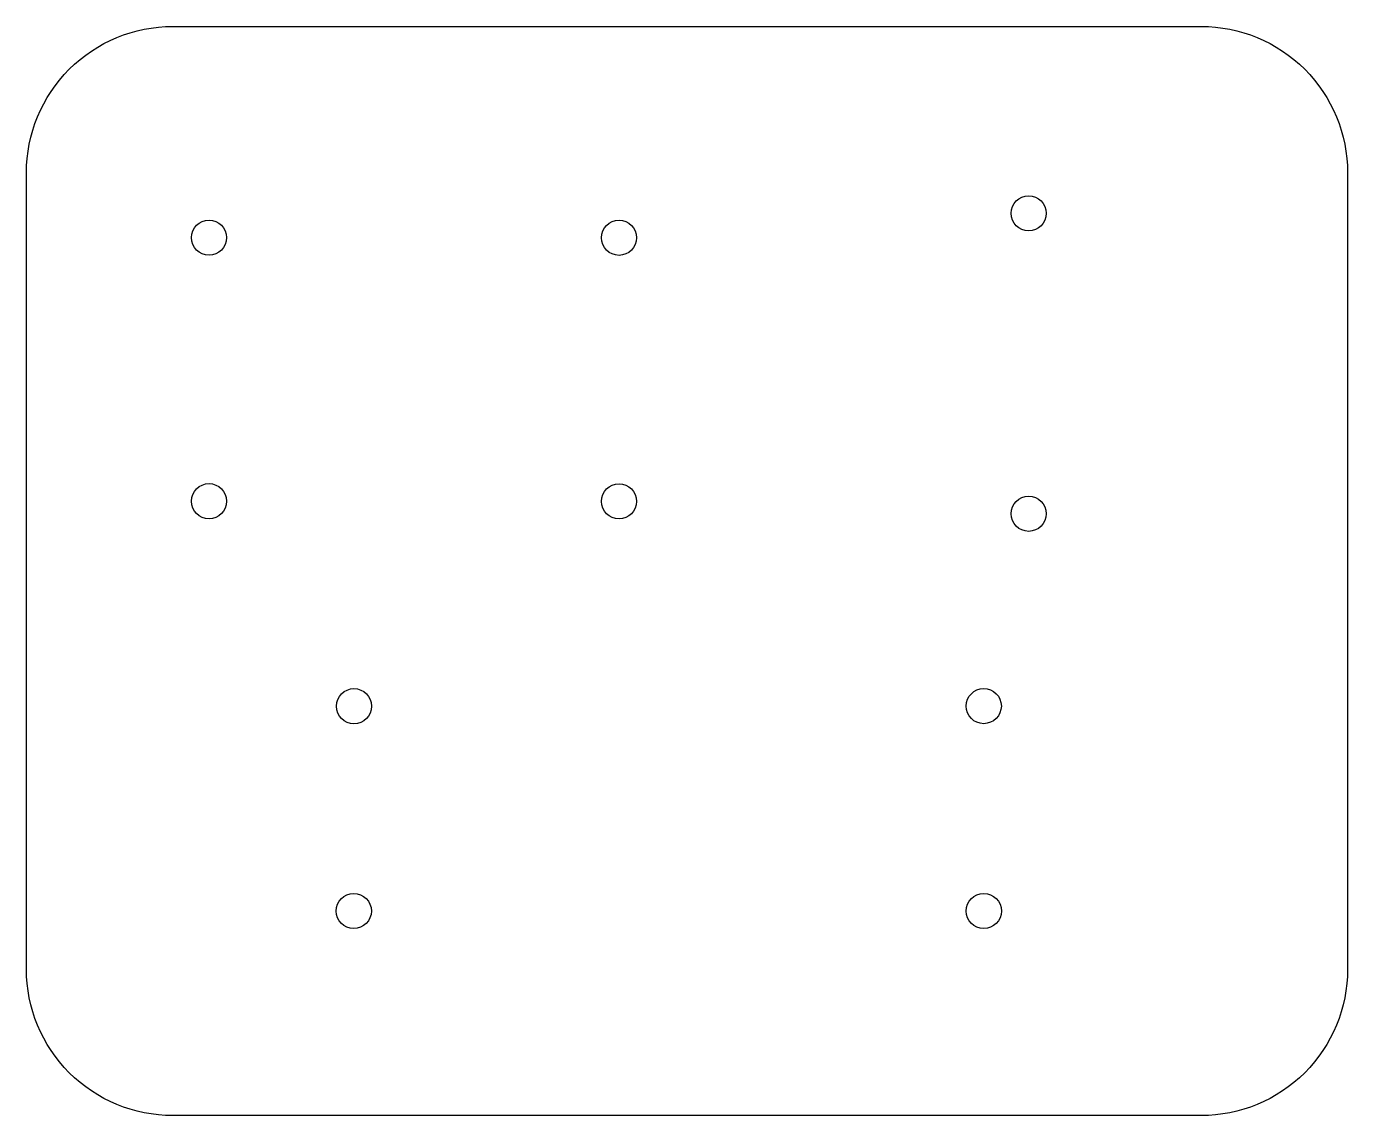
# Model space of a CAD drawing. Extents: x -57 to 57, y -47 to 47.
import ezdxf

# ---------------------------------------------------------------- set-up
doc = ezdxf.new("R2010")
doc.units = 0
doc.layers.get('0').update_dxf_attribs({"linetype": 'continuous'})

# ---------------------------------------------------------------- blocks, each defined once
blk = doc.blocks.new('SKETCH001')
at = {"color": 7}
blk.add_lwpolyline([(-57.277, -34.544), (-57.277, 34.544, -0.4142135624), (-44.577, 47.244), (44.577, 47.244, -0.4142135624), (57.277, 34.544), (57.277, -34.544, -0.4142135624), (44.577, -47.244), (-44.577, -47.244, -0.4142135624)], format="xyb", close=True, dxfattribs=at)
for centre in [(29.62731, 31.02947), (-41.438675, 28.918257), (-5.892328, 28.907597), (-41.444744, 6.055059), (-5.893279, 6.042521), (29.630379, 4.964142), (-28.876997, -11.728889), (25.732168, -11.720499), (-28.89258, -29.501043), (25.736233, -29.498405)]:
    blk.add_circle(centre, 1.524, dxfattribs=at)

msp = doc.modelspace()

# ---------------------------------------------------------------- block references
at = {"color": 7}
msp.add_blockref('SKETCH001', (0, 0), dxfattribs=at)

doc.saveas('drawing.dxf')
